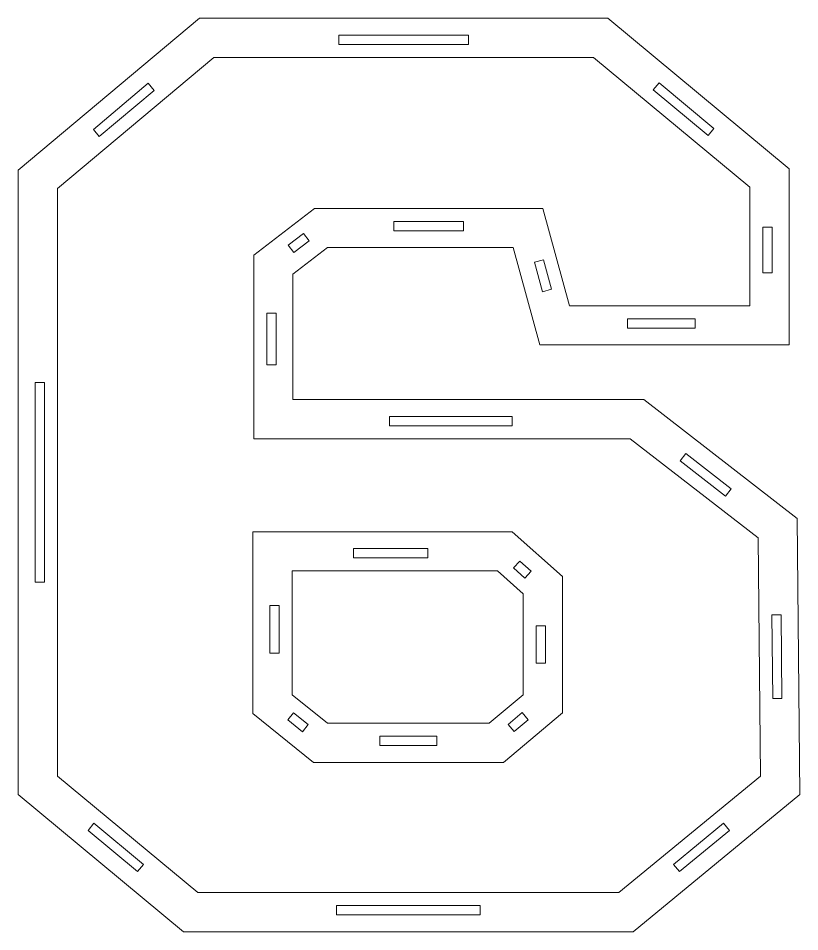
# Model space of a CAD drawing. Header units: centimetres. Extents: x -191 to 212, y -234 to 239.
# Drawn here: x 62.02 to 87.43, y -48.45 to -18.76 of the extents above; entities that cross this region are included whole.
import ezdxf

# ---------------------------------------------------------------- set-up
doc = ezdxf.new("R2010")
doc.units = ezdxf.units.CM
doc.header["$MEASUREMENT"] = 0
doc.layers.add('Capa 1', color=7, linetype='Continuous')

msp = doc.modelspace()

# ---------------------------------------------------------------- linework, layer by layer
at = {"layer": 'Capa 1', "color": 240, "lineweight": 9}
for points, knots in [([(87.42784, -43.98724), (87.42784, -43.98724), (82.00881, -48.45252), (82.00881, -48.45252), (82.00881, -48.45252), (67.39909, -48.45252), (67.39909, -48.45252), (67.39909, -48.45252), (62.02341, -43.98724), (62.02341, -43.98724), (62.02341, -43.98724), (62.02341, -23.69837), (62.02341, -23.69837), (62.02341, -23.69837), (67.91932, -18.75622), (67.91932, -18.75622), (67.91932, -18.75622), (81.18512, -18.75622), (81.18512, -18.75622), (81.18512, -18.75622), (87.08102, -23.65502), (87.08102, -23.65502), (87.08102, -23.65502), (87.08102, -29.37752), (87.08102, -29.37752), (87.08102, -29.37752), (78.97415, -29.37752), (78.97415, -29.37752), (78.97415, -29.37752), (78.1071, -26.21281), (78.1071, -26.21281), (78.1071, -26.21281), (72.08114, -26.21281), (72.08114, -26.21281), (72.08114, -26.21281), (70.95398, -27.07985), (70.95398, -27.07985), (70.95398, -27.07985), (70.95398, -31.15497), (70.95398, -31.15497), (70.95398, -31.15497), (82.35563, -31.15497), (82.35563, -31.15497), (82.35563, -31.15497), (87.34114, -35.01332), (87.34114, -35.01332), (87.34114, -35.01332), (87.42784, -43.98724), (87.42784, -43.98724)], [0, 0, 0, 0, 0.0625, 0.0625, 0.0625, 0.125, 0.125, 0.125, 0.1875, 0.1875, 0.1875, 0.25, 0.25, 0.25, 0.3125, 0.3125, 0.3125, 0.375, 0.375, 0.375, 0.4375, 0.4375, 0.4375, 0.5, 0.5, 0.5, 0.5625, 0.5625, 0.5625, 0.625, 0.625, 0.625, 0.6875, 0.6875, 0.6875, 0.75, 0.75, 0.75, 0.8125, 0.8125, 0.8125, 0.875, 0.875, 0.875, 0.9375, 0.9375, 0.9375, 1, 1, 1, 1]), ([(72.44481, -19.60475), (72.44481, -19.60475), (76.66171, -19.60475), (76.66171, -19.60475), (76.66171, -19.60475), (76.66171, -19.30475), (76.66171, -19.30475), (76.66171, -19.30475), (72.44481, -19.30475), (72.44481, -19.30475), (72.44481, -19.30475), (72.44481, -19.60475), (72.44481, -19.60475)], [0, 0, 0, 0, 0.25, 0.25, 0.25, 0.5, 0.5, 0.5, 0.75, 0.75, 0.75, 1, 1, 1, 1]), ([(86.14924, -43.39159), (86.14924, -43.39159), (86.07437, -35.64238), (86.07437, -35.64238), (86.07437, -35.64238), (81.92064, -32.42776), (81.92064, -32.42776), (81.92064, -32.42776), (69.68119, -32.42776), (69.68119, -32.42776), (69.68119, -32.42776), (69.68119, -26.45312), (69.68119, -26.45312), (69.68119, -26.45312), (71.64824, -24.94002), (71.64824, -24.94002), (71.64824, -24.94002), (79.07808, -24.94002), (79.07808, -24.94002), (79.07808, -24.94002), (79.94513, -28.10473), (79.94513, -28.10473), (79.94513, -28.10473), (85.80823, -28.10473), (85.80823, -28.10473), (85.80823, -28.10473), (85.80823, -24.25229), (85.80823, -24.25229), (85.80823, -24.25229), (80.72535, -20.02901), (80.72535, -20.02901), (80.72535, -20.02901), (68.38221, -20.02901), (68.38221, -20.02901), (68.38221, -20.02901), (63.2962, -24.29228), (63.2962, -24.29228), (63.2962, -24.29228), (63.2962, -43.38986), (63.2962, -43.38986), (63.2962, -43.38986), (67.85876, -47.17973), (67.85876, -47.17973), (67.85876, -47.17973), (81.55198, -47.17973), (81.55198, -47.17973), (81.55198, -47.17973), (86.14924, -43.39159), (86.14924, -43.39159)], [0, 0, 0, 0, 0.0625, 0.0625, 0.0625, 0.125, 0.125, 0.125, 0.1875, 0.1875, 0.1875, 0.25, 0.25, 0.25, 0.3125, 0.3125, 0.3125, 0.375, 0.375, 0.375, 0.4375, 0.4375, 0.4375, 0.5, 0.5, 0.5, 0.5625, 0.5625, 0.5625, 0.625, 0.625, 0.625, 0.6875, 0.6875, 0.6875, 0.75, 0.75, 0.75, 0.8125, 0.8125, 0.8125, 0.875, 0.875, 0.875, 0.9375, 0.9375, 0.9375, 1, 1, 1, 1]), ([(64.65727, -22.59779), (64.65727, -22.59779), (66.44259, -21.10127), (66.44259, -21.10127), (66.44259, -21.10127), (66.24987, -20.87136), (66.24987, -20.87136), (66.24987, -20.87136), (64.46455, -22.36788), (64.46455, -22.36788), (64.46455, -22.36788), (64.65727, -22.59779), (64.65727, -22.59779)], [0, 0, 0, 0, 0.25, 0.25, 0.25, 0.5, 0.5, 0.5, 0.75, 0.75, 0.75, 1, 1, 1, 1]), ([(82.66323, -21.08757), (82.66323, -21.08757), (84.44786, -22.57038), (84.44786, -22.57038), (84.44786, -22.57038), (84.63958, -22.33964), (84.63958, -22.33964), (84.63958, -22.33964), (82.85495, -20.85682), (82.85495, -20.85682), (82.85495, -20.85682), (82.66323, -21.08757), (82.66323, -21.08757)], [0, 0, 0, 0, 0.25, 0.25, 0.25, 0.5, 0.5, 0.5, 0.75, 0.75, 0.75, 1, 1, 1, 1]), ([(76.49476, -25.36428), (76.49476, -25.36428), (74.23511, -25.36428), (74.23511, -25.36428), (74.23511, -25.36428), (74.23511, -25.66428), (74.23511, -25.66428), (74.23511, -25.66428), (76.49476, -25.66428), (76.49476, -25.66428), (76.49476, -25.66428), (76.49476, -25.36428), (76.49476, -25.36428)], [0, 0, 0, 0, 0.25, 0.25, 0.25, 0.5, 0.5, 0.5, 0.75, 0.75, 0.75, 1, 1, 1, 1]), ([(71.293, -25.74854), (71.293, -25.74854), (70.79346, -26.13279), (70.79346, -26.13279), (70.79346, -26.13279), (70.97638, -26.37058), (70.97638, -26.37058), (70.97638, -26.37058), (71.47591, -25.98632), (71.47591, -25.98632), (71.47591, -25.98632), (71.293, -25.74854), (71.293, -25.74854)], [0, 0, 0, 0, 0.25, 0.25, 0.25, 0.5, 0.5, 0.5, 0.75, 0.75, 0.75, 1, 1, 1, 1]), ([(86.23249, -25.54513), (86.23249, -25.54513), (86.23249, -27.03706), (86.23249, -27.03706), (86.23249, -27.03706), (86.53249, -27.03706), (86.53249, -27.03706), (86.53249, -27.03706), (86.53249, -25.54513), (86.53249, -25.54513), (86.53249, -25.54513), (86.23249, -25.54513), (86.23249, -25.54513)], [0, 0, 0, 0, 0.25, 0.25, 0.25, 0.5, 0.5, 0.5, 0.75, 0.75, 0.75, 1, 1, 1, 1]), ([(79.35794, -27.5671), (79.35794, -27.5671), (79.09441, -26.60522), (79.09441, -26.60522), (79.09441, -26.60522), (78.80507, -26.68449), (78.80507, -26.68449), (78.80507, -26.68449), (79.0686, -27.64638), (79.0686, -27.64638), (79.0686, -27.64638), (79.35794, -27.5671), (79.35794, -27.5671)], [0, 0, 0, 0, 0.25, 0.25, 0.25, 0.5, 0.5, 0.5, 0.75, 0.75, 0.75, 1, 1, 1, 1]), ([(70.10545, -28.34252), (70.10545, -28.34252), (70.10545, -30.02301), (70.10545, -30.02301), (70.10545, -30.02301), (70.40545, -30.02301), (70.40545, -30.02301), (70.40545, -30.02301), (70.40545, -28.34252), (70.40545, -28.34252), (70.40545, -28.34252), (70.10545, -28.34252), (70.10545, -28.34252)], [0, 0, 0, 0, 0.25, 0.25, 0.25, 0.5, 0.5, 0.5, 0.75, 0.75, 0.75, 1, 1, 1, 1]), ([(84.02882, -28.52899), (84.02882, -28.52899), (81.82514, -28.52899), (81.82514, -28.52899), (81.82514, -28.52899), (81.82514, -28.82899), (81.82514, -28.82899), (81.82514, -28.82899), (84.02882, -28.82899), (84.02882, -28.82899), (84.02882, -28.82899), (84.02882, -28.52899), (84.02882, -28.52899)], [0, 0, 0, 0, 0.25, 0.25, 0.25, 0.5, 0.5, 0.5, 0.75, 0.75, 0.75, 1, 1, 1, 1]), ([(62.87194, -37.09076), (62.87194, -37.09076), (62.87194, -30.59254), (62.87194, -30.59254), (62.87194, -30.59254), (62.57194, -30.59254), (62.57194, -30.59254), (62.57194, -30.59254), (62.57194, -37.09076), (62.57194, -37.09076), (62.57194, -37.09076), (62.87194, -37.09076), (62.87194, -37.09076)], [0, 0, 0, 0, 0.25, 0.25, 0.25, 0.5, 0.5, 0.5, 0.75, 0.75, 0.75, 1, 1, 1, 1]), ([(74.09218, -32.0035), (74.09218, -32.0035), (78.07891, -32.0035), (78.07891, -32.0035), (78.07891, -32.0035), (78.07891, -31.7035), (78.07891, -31.7035), (78.07891, -31.7035), (74.09218, -31.7035), (74.09218, -31.7035), (74.09218, -31.7035), (74.09218, -32.0035), (74.09218, -32.0035)], [0, 0, 0, 0, 0.25, 0.25, 0.25, 0.5, 0.5, 0.5, 0.75, 0.75, 0.75, 1, 1, 1, 1]), ([(83.54263, -33.14657), (83.54263, -33.14657), (85.01963, -34.28963), (85.01963, -34.28963), (85.01963, -34.28963), (85.20324, -34.05238), (85.20324, -34.05238), (85.20324, -34.05238), (83.72624, -32.90932), (83.72624, -32.90932), (83.72624, -32.90932), (83.54263, -33.14657), (83.54263, -33.14657)], [0, 0, 0, 0, 0.25, 0.25, 0.25, 0.5, 0.5, 0.5, 0.75, 0.75, 0.75, 1, 1, 1, 1]), ([(79.71057, -41.34161), (79.71057, -41.34161), (77.80031, -42.94621), (77.80031, -42.94621), (77.80031, -42.94621), (71.62171, -42.94621), (71.62171, -42.94621), (71.62171, -42.94621), (69.65398, -41.3569), (69.65398, -41.3569), (69.65398, -41.3569), (69.65398, -35.44741), (69.65398, -35.44741), (69.65398, -35.44741), (78.08357, -35.44741), (78.08357, -35.44741), (78.08357, -35.44741), (79.71057, -36.90316), (79.71057, -36.90316), (79.71057, -36.90316), (79.71057, -41.34161), (79.71057, -41.34161)], [0, 0, 0, 0, 0.14285714, 0.14285714, 0.14285714, 0.28571429, 0.28571429, 0.28571429, 0.42857143, 0.42857143, 0.42857143, 0.57142857, 0.57142857, 0.57142857, 0.71428571, 0.71428571, 0.71428571, 0.85714286, 0.85714286, 0.85714286, 1, 1, 1, 1]), ([(72.92146, -36.29594), (72.92146, -36.29594), (75.34042, -36.29594), (75.34042, -36.29594), (75.34042, -36.29594), (75.34042, -35.99594), (75.34042, -35.99594), (75.34042, -35.99594), (72.92146, -35.99594), (72.92146, -35.99594), (72.92146, -35.99594), (72.92146, -36.29594), (72.92146, -36.29594)], [0, 0, 0, 0, 0.25, 0.25, 0.25, 0.5, 0.5, 0.5, 0.75, 0.75, 0.75, 1, 1, 1, 1]), ([(78.12693, -36.62481), (78.12693, -36.62481), (78.49448, -36.95367), (78.49448, -36.95367), (78.49448, -36.95367), (78.69452, -36.7301), (78.69452, -36.7301), (78.69452, -36.7301), (78.32697, -36.40123), (78.32697, -36.40123), (78.32697, -36.40123), (78.12693, -36.62481), (78.12693, -36.62481)], [0, 0, 0, 0, 0.25, 0.25, 0.25, 0.5, 0.5, 0.5, 0.75, 0.75, 0.75, 1, 1, 1, 1]), ([(78.43778, -40.7485), (78.43778, -40.7485), (78.43778, -37.47223), (78.43778, -37.47223), (78.43778, -37.47223), (77.59728, -36.7202), (77.59728, -36.7202), (77.59728, -36.7202), (70.92677, -36.7202), (70.92677, -36.7202), (70.92677, -36.7202), (70.92677, -40.74882), (70.92677, -40.74882), (70.92677, -40.74882), (72.07152, -41.67342), (72.07152, -41.67342), (72.07152, -41.67342), (77.33668, -41.67342), (77.33668, -41.67342), (77.33668, -41.67342), (78.43778, -40.7485), (78.43778, -40.7485)], [0, 0, 0, 0, 0.14285714, 0.14285714, 0.14285714, 0.28571429, 0.28571429, 0.28571429, 0.42857143, 0.42857143, 0.42857143, 0.57142857, 0.57142857, 0.57142857, 0.71428571, 0.71428571, 0.71428571, 0.85714286, 0.85714286, 0.85714286, 1, 1, 1, 1]), ([(70.50251, -39.39965), (70.50251, -39.39965), (70.50251, -37.8478), (70.50251, -37.8478), (70.50251, -37.8478), (70.20251, -37.8478), (70.20251, -37.8478), (70.20251, -37.8478), (70.20251, -39.39965), (70.20251, -39.39965), (70.20251, -39.39965), (70.50251, -39.39965), (70.50251, -39.39965)], [0, 0, 0, 0, 0.25, 0.25, 0.25, 0.5, 0.5, 0.5, 0.75, 0.75, 0.75, 1, 1, 1, 1]), ([(86.52289, -38.15185), (86.52289, -38.15185), (86.54916, -40.87099), (86.54916, -40.87099), (86.54916, -40.87099), (86.84915, -40.8681), (86.84915, -40.8681), (86.84915, -40.8681), (86.82288, -38.14895), (86.82288, -38.14895), (86.82288, -38.14895), (86.52289, -38.15185), (86.52289, -38.15185)], [0, 0, 0, 0, 0.25, 0.25, 0.25, 0.5, 0.5, 0.5, 0.75, 0.75, 0.75, 1, 1, 1, 1]), ([(78.86204, -38.50376), (78.86204, -38.50376), (78.86204, -39.72498), (78.86204, -39.72498), (78.86204, -39.72498), (79.16204, -39.72498), (79.16204, -39.72498), (79.16204, -39.72498), (79.16204, -38.50376), (79.16204, -38.50376), (79.16204, -38.50376), (78.86204, -38.50376), (78.86204, -38.50376)], [0, 0, 0, 0, 0.25, 0.25, 0.25, 0.5, 0.5, 0.5, 0.75, 0.75, 0.75, 1, 1, 1, 1]), ([(71.44856, -41.71562), (71.44856, -41.71562), (70.97554, -41.33357), (70.97554, -41.33357), (70.97554, -41.33357), (70.78704, -41.56695), (70.78704, -41.56695), (70.78704, -41.56695), (71.26006, -41.94901), (71.26006, -41.94901), (71.26006, -41.94901), (71.44856, -41.71562), (71.44856, -41.71562)], [0, 0, 0, 0, 0.25, 0.25, 0.25, 0.5, 0.5, 0.5, 0.75, 0.75, 0.75, 1, 1, 1, 1]), ([(78.4051, -41.33003), (78.4051, -41.33003), (77.94816, -41.71385), (77.94816, -41.71385), (77.94816, -41.71385), (78.14112, -41.94357), (78.14112, -41.94357), (78.14112, -41.94357), (78.59806, -41.55974), (78.59806, -41.55974), (78.59806, -41.55974), (78.4051, -41.33003), (78.4051, -41.33003)], [0, 0, 0, 0, 0.25, 0.25, 0.25, 0.5, 0.5, 0.5, 0.75, 0.75, 0.75, 1, 1, 1, 1]), ([(75.63468, -42.09768), (75.63468, -42.09768), (73.77813, -42.09768), (73.77813, -42.09768), (73.77813, -42.09768), (73.77813, -42.39768), (73.77813, -42.39768), (73.77813, -42.39768), (75.63468, -42.39768), (75.63468, -42.39768), (75.63468, -42.39768), (75.63468, -42.09768), (75.63468, -42.09768)], [0, 0, 0, 0, 0.25, 0.25, 0.25, 0.5, 0.5, 0.5, 0.75, 0.75, 0.75, 1, 1, 1, 1]), ([(66.09434, -46.26566), (66.09434, -46.26566), (64.48314, -44.92732), (64.48314, -44.92732), (64.48314, -44.92732), (64.29145, -45.15809), (64.29145, -45.15809), (64.29145, -45.15809), (65.90265, -46.49643), (65.90265, -46.49643), (65.90265, -46.49643), (66.09434, -46.26566), (66.09434, -46.26566)], [0, 0, 0, 0, 0.25, 0.25, 0.25, 0.5, 0.5, 0.5, 0.75, 0.75, 0.75, 1, 1, 1, 1]), ([(84.9517, -44.92809), (84.9517, -44.92809), (83.32798, -46.26604), (83.32798, -46.26604), (83.32798, -46.26604), (83.51875, -46.49757), (83.51875, -46.49757), (83.51875, -46.49757), (85.14248, -45.15962), (85.14248, -45.15962), (85.14248, -45.15962), (84.9517, -44.92809), (84.9517, -44.92809)], [0, 0, 0, 0, 0.25, 0.25, 0.25, 0.5, 0.5, 0.5, 0.75, 0.75, 0.75, 1, 1, 1, 1]), ([(77.03801, -47.60399), (77.03801, -47.60399), (72.37178, -47.60399), (72.37178, -47.60399), (72.37178, -47.60399), (72.37178, -47.90399), (72.37178, -47.90399), (72.37178, -47.90399), (77.03801, -47.90399), (77.03801, -47.90399), (77.03801, -47.90399), (77.03801, -47.60399), (77.03801, -47.60399)], [0, 0, 0, 0, 0.25, 0.25, 0.25, 0.5, 0.5, 0.5, 0.75, 0.75, 0.75, 1, 1, 1, 1])]:
    msp.add_open_spline(points, degree=3, knots=knots, dxfattribs=at)

doc.saveas('drawing.dxf')
